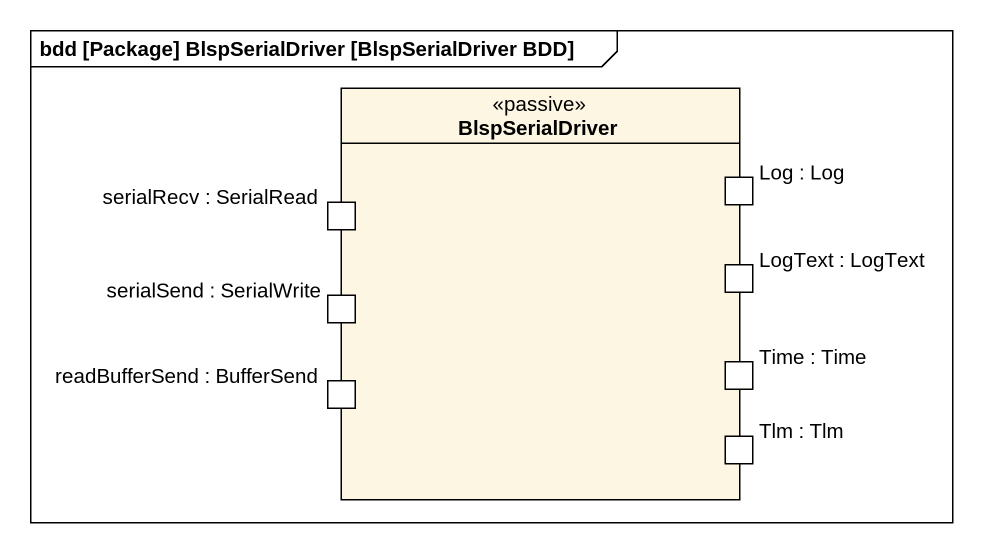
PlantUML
@startuml
mainframe bdd [Package] BlspSerialDriver [BlspSerialDriver BDD]
rectangle BlspSerialDriver <<passive>> {
  port "Log : Log" as Log_Log
  port "serialRecv : SerialRead" as serialRecv_SerialRead
  port "LogText : LogText" as LogText_LogText
  port "serialSend : SerialWrite" as serialSend_SerialWrite
  port "Time : Time" as Time_Time
  port "readBufferSend : BufferSend" as readBufferSend_BufferSend
  port "Tlm : Tlm" as Tlm_Tlm
}
@enduml
